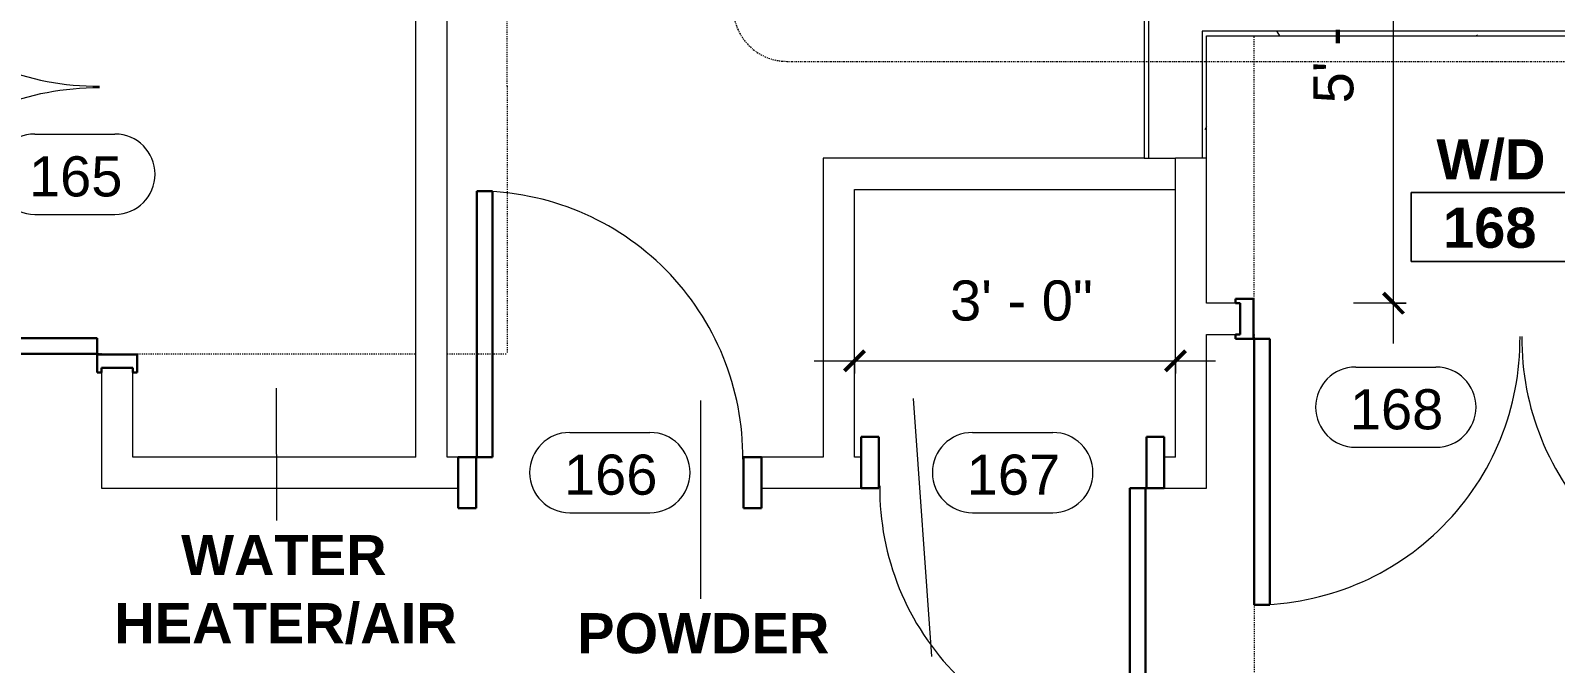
# Model space of a CAD drawing. Header units: inches. Extents: x -545 to 1083, y -2066 to -269.
# Drawn here: x -398.3 to -227.2, y -1777.1 to -1706.1 of the extents above; entities that cross this region are included whole.
import ezdxf

# ---------------------------------------------------------------- set-up
doc = ezdxf.new("R2010")
doc.units = ezdxf.units.IN
doc.header["$MEASUREMENT"] = 0
doc.linetypes.add('Dash', pattern=[0.25, 0.125, -0.125])
doc.linetypes.add('Dash Dot 3_16_', pattern=[0.3125, 0.1875, -0.0625, 0, -0.0625])
for name, color, linetype, lineweight in [('A-ANNO-DIMS', 211, 'Continuous', 9), ('A-ANNO-DIMS-48', 211, 'Continuous', 9), ('A-ANNO-SYMB', 150, 'Continuous', 9), ('A-AREA-IDEN', 2, 'Continuous', 9), ('A-DOOR', 31, 'Continuous', 18), ('A-DOOR-FRAM', 31, 'Continuous', 30), ('A-DOOR-IDEN', 31, 'Continuous', 9), ('A-GENM', 13, 'Continuous', 18), ('A-WALL', 113, 'Continuous', 18), ('A-WALL-PATT', 111, 'Continuous', 18), ('I-WALL', 2, 'Continuous', 18)]:
    doc.layers.add(name, color=color, linetype=linetype, lineweight=lineweight)
doc.styles.add('Swis721 Lt BT', font='swissl.ttf', dxfattribs={"height": 4.5})
doc.styles.add('Swis721 Lt BT_B', font='', dxfattribs={"height": 4.5})
doc.styles.get('Swis721 Lt BT_B').set_extended_font_data('Swis721 Lt BT', bold=True)
doc.dimstyles.new('OTJ_-_3_32__Linear__1_2__Tolerance', dxfattribs={"dimscale": 12, "dimtxt": 4.748918, "dimasz": 0.1875, "dimexe": 0.375, "dimexo": 0.25, "dimgap": 0.25, "dimtad": 1, "dimdec": 1, "dimrnd": 0.5, "dimzin": 3, "dimdsep": 46, "dimlunit": 4, "dimtxsty": 'Swis721 Lt BT', "dimblk1": 'OBLIQUE', "dimblk2": 'OBLIQUE', "dimsah": 1, "dimcen": 0.09, "dimdle": 0.375, "dimazin": 0, "dimtfac": 1, "dimtdec": 4, "dimtix": 1, "dimtmove": 0, "dimatfit": 3, "dimfxl": 1, "dimtvp": 1, "dimfrac": 2, "dimtolj": 1, "dimtzin": 0, "dimarcsym": 2})
pattern_1 = [(0, (0, 0), (15.36, 3.84), [0.634, -10.886, 0.634, -10.886, -61.44]), (0, (0, 0), (15.36, 3.84), [-23.04, 0.634, -22.406, 0.634, -10.886, -26.88]), (0, (0, 0), (15.36, 3.84), [-57.6, 0.634, -7.046, 0.634, -18.566]), (120, (5.76, 1.92), (-11.0055376, 11.38215), [0.634, -10.886, 0.634, -10.886, -61.44]), (120, (5.76, 1.92), (-11.0055376, 11.38215), [-23.04, 0.634, -22.406, 0.634, -10.886, -26.88]), (120, (5.76, 1.92), (-11.0055376, 11.38215), [-57.6, 0.634, -7.046, 0.634, -18.566]), (240, (7.68, 9.6), (-4.3544624, -15.22215), [0.634, -10.886, 0.634, -10.886, -61.44]), (240, (7.68, 9.6), (-4.3544624, -15.22215), [-23.04, 0.634, -22.406, 0.634, -10.886, -26.88]), (240, (7.68, 9.6), (-4.3544624, -15.22215), [-57.6, 0.634, -7.046, 0.634, -18.566])]

# ---------------------------------------------------------------- blocks, each defined once
blk = doc.blocks.new('Single Flush - D1 2_6_ X 8_-6101983-1ST FLOOR - CONSTRUCTION')
at = {"layer": 'A-DOOR', "lineweight": 30}
for p, q in [((13.15625, -1.75), (14.90625, -1.75)), ((13.15625, -31.5625), (13.15625, -1.75)), ((14.90625, -1.75), (14.90625, -31.5625)), ((14.90625, -31.5625), (13.15625, -31.5625))]:
    blk.add_line(p, q, dxfattribs=at)
at = {"layer": 'A-DOOR', "lineweight": 9}
blk.add_arc((14.90625, -1.75), 29.8125, 179.5, 270, dxfattribs=at)
at = {"layer": 'A-DOOR-FRAM'}
for p, q in [((-17, 4), (-17, -1.75)), ((-17, 4), (-15, 4)), ((-15, 4), (-15, -1.75)), ((15.000004, 4), (15.000004, -1.75)), ((15.000004, 4), (17.000004, 4)), ((17.000004, 4), (17.000004, -1.75)), ((-17, -1.75), (-15, -1.75)), ((15.000004, -1.75), (17.000004, -1.75))]:
    blk.add_line(p, q, dxfattribs=at)
blk = doc.blocks.new('Double Flush - D2 5_ X 8_-6101976-1ST FLOOR - CONSTRUCTION')
at = {"layer": 'A-DOOR', "lineweight": 30}
for p, q in [((-29.91, 32.06), (-28.16, 32.06)), ((-29.91, 2.25), (-29.91, 32.06)), ((-28.16, 32.06), (-28.16, 2.25)), ((28.16, 32.06), (28.16, 2.25)), ((29.91, 32.06), (28.16, 32.06)), ((29.91, 2.25), (29.91, 32.06)), ((-28.16, 2.25), (-29.91, 2.25)), ((28.16, 2.25), (29.91, 2.25))]:
    blk.add_line(p, q, dxfattribs=at)
at = {"layer": 'A-DOOR', "lineweight": 9}
for centre, start, end in [((-29.91, 2.25), 359.5, 90), ((29.91, 2.25), 90, 180.5)]:
    blk.add_arc(centre, 29.81, start, end, dxfattribs=at)
at = {"layer": 'A-DOOR-FRAM'}
for p, q in [((-32, 2.25), (-30, 2.25)), ((-32, 2.25), (-32, 1.75)), ((-32, 1.75), (-31.5, 1.75)), ((-31.5, -1.75), (-31.5, 1.75)), ((-30, -2.25), (-30, 2.25)), ((30, -2.25), (30, 2.25)), ((30, 2.25), (32, 2.25)), ((31.5, 1.75), (32, 1.75)), ((31.5, -1.75), (31.5, 1.75)), ((32, 2.25), (32, 1.75)), ((-32, -1.75), (-31.5, -1.75)), ((-32, -2.25), (-32, -1.75)), ((-32, -2.25), (-30, -2.25)), ((30, -2.25), (32, -2.25)), ((31.5, -1.75), (32, -1.75)), ((32, -2.25), (32, -1.75))]:
    blk.add_line(p, q, dxfattribs=at)
at = {"layer": 'A-GENM', "linetype": 'Dash', "lineweight": 9}
for p, q in [((27.5, 55.75), (29.91, 55.75)), ((29.91, 1.75), (29.91, 55.75)), ((-29.91, 1.75), (-29.91, 49.92)), ((29.87, 1.75), (29.91, 1.75)), ((-29.91, -1.75), (-29.91, -33.5)), ((29.87, -1.75), (29.91, -1.75)), ((29.91, -1.75), (29.91, -33.5)), ((-29.91, -37), (-29.91, -43.75)), ((0.09, -43.75), (-29.91, -43.75)), ((0.09, -43.75), (13.18, -43.75))]:
    blk.add_line(p, q, dxfattribs=at)
blk = doc.blocks.new('Double Flush - D2 5_ X 8_-V20-1ST FLOOR - CONSTRUCTION')
at = {"layer": 'A-DOOR', "lineweight": 30}
for p, q in [((-29.91, 32.06), (-28.16, 32.06)), ((-29.91, 2.25), (-29.91, 32.06)), ((-28.16, 32.06), (-28.16, 2.25)), ((28.16, 32.06), (28.16, 2.25)), ((29.91, 32.06), (28.16, 32.06)), ((29.91, 2.25), (29.91, 32.06)), ((-28.16, 2.25), (-29.91, 2.25)), ((28.16, 2.25), (29.91, 2.25))]:
    blk.add_line(p, q, dxfattribs=at)
at = {"layer": 'A-DOOR', "lineweight": 9}
for centre, start, end in [((-29.91, 2.25), 359.5, 90), ((29.91, 2.25), 90, 180.5)]:
    blk.add_arc(centre, 29.81, start, end, dxfattribs=at)
at = {"layer": 'A-DOOR-FRAM'}
for p, q in [((-32, 2.25), (-30, 2.25)), ((-32, 2.25), (-32, 1.75)), ((-32, 1.75), (-31.5, 1.75)), ((-31.5, -1.75), (-31.5, 1.75)), ((-30, -2.25), (-30, 2.25)), ((30, -2.25), (30, 2.25)), ((30, 2.25), (32, 2.25)), ((31.5, 1.75), (32, 1.75)), ((31.5, -1.75), (31.5, 1.75)), ((32, 2.25), (32, 1.75)), ((-32, -1.75), (-31.5, -1.75)), ((-32, -2.25), (-32, -1.75)), ((-32, -2.25), (-30, -2.25)), ((30, -2.25), (32, -2.25)), ((31.5, -1.75), (32, -1.75)), ((32, -2.25), (32, -1.75))]:
    blk.add_line(p, q, dxfattribs=at)
at = {"layer": 'A-GENM', "linetype": 'Dash', "lineweight": 9}
for p, q in [((-29.91, 55.75), (29.91, 55.75)), ((-29.91, 1.75), (-29.91, 55.75)), ((29.91, 1.75), (29.91, 55.75)), ((29.87, 1.75), (29.91, 1.75)), ((-29.91, -1.75), (-29.91, -31.75)), ((29.87, -1.75), (29.91, -1.75)), ((29.91, -1.75), (29.91, -31.75)), ((-29.91, -38.75), (-29.91, -43.27)), ((29.91, -38.75), (29.91, -43.75)), ((0.09, -43.75), (-27.22, -43.75)), ((0.09, -43.75), (29.91, -43.75))]:
    blk.add_line(p, q, dxfattribs=at)
blk = doc.blocks.new('DIMBLOCK5-1ST FLOOR - CONSTRUCTION')
at = {"layer": 'A-ANNO-DIMS-48'}
for p, q in [((-245.39, -1741.2), (-245.39, -1662.7)), ((-312.32, -1667.2), (-240.89, -1667.2)), ((-245.39, -1667.2), (-312.32, -1667.2)), ((-243.98, -1736.7), (-249.89, -1736.7)), ((-245.39, -1736.7), (-243.98, -1736.7))]:
    blk.add_line(p, q, dxfattribs=at)
at = {"layer": 'A-ANNO-DIMS-48', "lineweight": 50}
for p, q in [((-245.39, -1667.2), (-246.52, -1666.08)), ((-245.39, -1667.2), (-244.27, -1668.33)), ((-245.39, -1736.7), (-246.52, -1735.58)), ((-245.39, -1736.7), (-244.27, -1737.83))]:
    blk.add_line(p, q, dxfattribs=at)
at = {"layer": 'A-ANNO-DIMS-48', "color": 0, "insert": (-254.4, -1714.28), "char_height": 4.5, "width": 29.579, "attachment_point": 1, "rotation": 90, "line_spacing_factor": 1.005062, "style": 'Swis721 Lt BT'}
blk.add_mtext('5\' - 9 1/2"', dxfattribs=at)
blk = doc.blocks.new('_Oblique')
at = {"color": 0, "linetype": 'ByBlock', "lineweight": -2}
blk.add_line((-0.5, -0.5), (0.5, 0.5), dxfattribs=at)
blk = doc.blocks.new('Room Tag - Room Name and Number-3379422-1ST FLOOR - CONSTRUCTION')
at = {"layer": 'A-AREA-IDEN'}
for p, q in [((-0.1881, -0.1636), (-0.1881, -0.0018)), ((-0.1881, -0.0018), (0.1869, -0.0018)), ((0.1869, -0.0018), (-0.1881, -0.0018)), ((-0.1881, -0.0018), (-0.1881, -0.1636)), ((0.1869, -0.0018), (0.1869, -0.1636)), ((0.1869, -0.1636), (0.1869, -0.0018)), ((0.1869, -0.1636), (-0.1881, -0.1636)), ((-0.1881, -0.1636), (0.1869, -0.1636))]:
    blk.add_line(p, q, dxfattribs=at)
blk = doc.blocks.new('Door Tag - Door Tag-41184-1ST FLOOR - CONSTRUCTION')
at = {"layer": 'A-DOOR-IDEN'}
for p, q in [((-0.09375, 0.09375), (0.09375, 0.09375)), ((-0.09375, -0.09375), (0.09375, -0.09375))]:
    blk.add_line(p, q, dxfattribs=at)
for centre, start, end in [((-0.09375, 0), 90, 270), ((0.09375, 0), 270, 90)]:
    blk.add_arc(centre, 0.09375, start, end, dxfattribs=at)
blk = doc.blocks.new('DIMBLOCK36-1ST FLOOR - CONSTRUCTION')
at = {"layer": 'A-ANNO-DIMS-48'}
for p, q in [((-305.86, -1744.56), (-305.86, -1738.65)), ((-269.86, -1744.56), (-269.86, -1738.65)), ((-310.36, -1743.15), (-265.36, -1743.15)), ((-305.86, -1743.15), (-305.86, -1744.56)), ((-269.86, -1743.15), (-269.86, -1744.56))]:
    blk.add_line(p, q, dxfattribs=at)
at = {"layer": 'A-ANNO-DIMS-48', "lineweight": 50}
for p, q in [((-305.86, -1743.15), (-304.73, -1742.02)), ((-269.86, -1743.15), (-268.73, -1742.02)), ((-305.86, -1743.15), (-306.98, -1744.27)), ((-269.86, -1743.15), (-270.98, -1744.27))]:
    blk.add_line(p, q, dxfattribs=at)
at = {"layer": 'A-ANNO-DIMS-48', "color": 0, "insert": (-295.13, -1734.14), "char_height": 4.5, "width": 17.4579, "attachment_point": 1, "line_spacing_factor": 1.005062, "style": 'Swis721 Lt BT'}
blk.add_mtext('3\' - 0"', dxfattribs=at)

msp = doc.modelspace()

# ---------------------------------------------------------------- hatches: boundary and pattern name
at = {"layer": 'A-WALL-PATT', "lineweight": 9}
h = msp.add_hatch(dxfattribs=at)
h.set_pattern_fill('FP_1', color=256, style=0, pattern_type=2)
h.set_pattern_definition(pattern_1)
h.paths.add_polyline_path([(-266.36, -1720.44), (-266.36, -1706.2), (-266.86, -1706.2), (-266.86, -1720.44)], flags=0)
h.paths.add_polyline_path([(-266.36, -1700.2), (-266.36, -1667.2), (-266.86, -1667.2), (-266.86, -1700.2)], flags=0)
h = msp.add_hatch(dxfattribs=at)
h.set_pattern_fill('FP_1', color=256, style=0, pattern_type=2)
h.set_pattern_definition(pattern_1)
h.paths.add_polyline_path([(-194.53, -1706.7), (-194.53, -1706.2), (-266.36, -1706.2), (-266.36, -1706.7), (-241.53, -1706.7)], flags=0)

# ---------------------------------------------------------------- linework, layer by layer
at = {"layer": 'A-ANNO-SYMB', "linetype": 'Dash Dot 3_16_'}
msp.add_line((-313.44, -1709.57), (-188.17, -1709.57), dxfattribs=at)
msp.add_arc((-313.44, -1703.57), 6, 180, 270, dxfattribs=at)
at = {"layer": 'A-AREA-IDEN'}
for p, q in [((-370.7, -1746.23), (-370.67, -1761.07)), ((-323.13, -1747.59), (-323.13, -1769.83)), ((-299.25, -1747.39), (-297.2, -1776.32))]:
    msp.add_line(p, q, dxfattribs=at)
at = {"layer": 'A-WALL'}
for p, q in [((-272.86, -1671.33), (-272.86, -1720.44)), ((-266.86, -1706.2), (-266.86, -1720.44)), ((-193.91, -1706.2), (-266.86, -1706.2)), ((-273.36, -1720.44), (-269.86, -1720.44))]:
    msp.add_line(p, q, dxfattribs=at)
at = {"layer": 'I-WALL'}
for p, q in [((-355.03, -1753.94), (-355.03, -1667.2)), ((-351.53, -1753.94), (-351.53, -1671.83)), ((-273.36, -1671.83), (-273.36, -1720.44)), ((-266.36, -1736.7), (-266.36, -1706.7)), ((-266.36, -1706.7), (-194.53, -1706.7)), ((-309.36, -1720.44), (-309.36, -1753.94)), ((-273.36, -1720.44), (-309.36, -1720.44)), ((-266.36, -1720.44), (-269.86, -1720.44)), ((-269.86, -1753.94), (-269.86, -1720.44)), ((-305.86, -1753.94), (-305.86, -1723.94)), ((-305.86, -1723.94), (-269.86, -1723.94)), ((-262.61, -1736.7), (-266.36, -1736.7)), ((-262.61, -1740.2), (-262.61, -1736.7)), ((-266.36, -1740.2), (-262.61, -1740.2)), ((-266.36, -1757.44), (-266.36, -1740.2)), ((-386.78, -1743.95), (-390.28, -1743.95)), ((-390.28, -1743.95), (-390.28, -1757.44)), ((-386.78, -1753.94), (-386.78, -1743.95)), ((-355.03, -1753.94), (-386.78, -1753.94)), ((-350.28, -1753.94), (-351.53, -1753.94)), ((-350.28, -1757.44), (-350.28, -1753.94)), ((-309.36, -1753.94), (-316.28, -1753.94)), ((-316.28, -1753.94), (-316.28, -1757.44)), ((-305.11, -1753.94), (-305.86, -1753.94)), ((-305.11, -1757.44), (-305.11, -1753.94)), ((-269.86, -1753.94), (-271.11, -1753.94)), ((-271.11, -1753.94), (-271.11, -1757.44)), ((-390.28, -1757.44), (-350.28, -1757.44)), ((-316.28, -1757.44), (-305.11, -1757.44)), ((-271.11, -1757.44), (-266.36, -1757.44))]:
    msp.add_line(p, q, dxfattribs=at)

# ---------------------------------------------------------------- block references
at = {"layer": 'A-AREA-IDEN', "xscale": 47.99999999999997, "yscale": 47.99999999999997, "zscale": 47.99999999999997}
msp.add_blockref('Room Tag - Room Name and Number-3379422-1ST FLOOR - CONSTRUCTION', (-234.4, -1724.18), dxfattribs=at)
at = {"layer": 'A-DOOR'}
for name, p, rotation in [('Double Flush - D2 5_ X 8_-6101976-1ST FLOOR - CONSTRUCTION', (-388.53, -1712.45), 89.99999999999991), ('Double Flush - D2 5_ X 8_-V20-1ST FLOOR - CONSTRUCTION', (-231.11, -1738.45), 180), ('Single Flush - D1 2_6_ X 8_-6101983-1ST FLOOR - CONSTRUCTION', (-333.28, -1755.69), 180)]:
    msp.add_blockref(name, p, dxfattribs=dict(at, rotation=rotation))
msp.add_blockref('Single Flush - D1 2_6_ X 8_-6101983-1ST FLOOR - CONSTRUCTION', (-288.11, -1755.69), dxfattribs=at)
at = {"layer": 'A-DOOR-IDEN', "xscale": 47.99999999999997, "yscale": 47.99999999999997, "zscale": 47.99999999999997}
for p in [(-393.28, -1722.23), (-245.14, -1748.35), (-333.28, -1755.69), (-288.11, -1755.69)]:
    msp.add_blockref('Door Tag - Door Tag-41184-1ST FLOOR - CONSTRUCTION', p, dxfattribs=at)

# ---------------------------------------------------------------- texts
at = {"layer": 'A-AREA-IDEN', "char_height": 4.5, "attachment_point": 1, "style": 'Swis721 Lt BT_B'}
for s, insert, width in [('W/D', (-240.58, -1718.32), 14.847), ('168', (-239.85, -1725.98), 12.726), ('WATER', (-381.36, -1762.69), 25.9065), ('HEATER/AIR', (-388.86, -1770.32), 43.935), ('POWDER', (-336.95, -1771.45), 33.33)]:
    msp.add_mtext(s, dxfattribs=dict(at, insert=insert, width=width))
at = {"layer": 'A-DOOR-IDEN', "char_height": 4.5, "width": 12.2715, "attachment_point": 1, "style": 'Swis721 Lt BT'}
for s, insert in [('165', (-398.43, -1720.22)), ('168', (-250.3, -1746.34)), ('166', (-338.43, -1753.67)), ('167', (-293.26, -1753.67))]:
    msp.add_mtext(s, dxfattribs=dict(at, insert=insert))

# ---------------------------------------------------------------- dimensions: what is measured, and where the dimension line sits
at = {"layer": 'A-ANNO-DIMS'}
dim = msp.add_linear_dim(base=(-245.39, -1667.2), p1=(-246.98, -1736.7), p2=(-315.32, -1667.2), angle=90, dimstyle='OTJ_-_3_32__Linear__1_2__Tolerance', override={"dimpost": '<>', "dimfxl": 97.469841}, dxfattribs=at)
dim.commit()
dim.dimension.update_dxf_attribs({"geometry": 'DIMBLOCK5-1ST FLOOR - CONSTRUCTION', "text_midpoint": (-250.96, -1701.95)})
dim = msp.add_linear_dim(base=(-269.86, -1743.15), p1=(-305.86, -1741.56), p2=(-269.86, -1741.56), dimstyle='OTJ_-_3_32__Linear__1_2__Tolerance', override={"dimpost": '<>', "dimfxl": 36}, dxfattribs=at)
dim.commit()
dim.dimension.update_dxf_attribs({"geometry": 'DIMBLOCK36-1ST FLOOR - CONSTRUCTION', "text_midpoint": (-287.86, -1737.84)})

doc.saveas('drawing.dxf')
